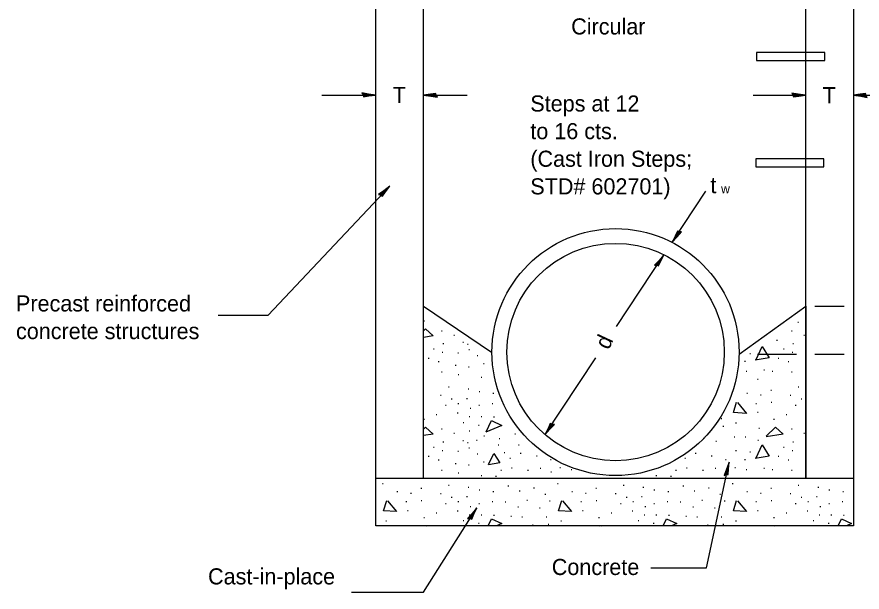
# Model space of a CAD drawing. Extents: x 0 to 2.83, y -0.12 to 1.83.
# Drawn here: x 1.802 to 2.413, y 0.878 to 1.295 of the extents above; entities that cross this region are included whole.
import ezdxf

# ---------------------------------------------------------------- set-up
doc = ezdxf.new("R2010")
doc.units = 0
for name, color, linetype in [('RD_Pr_Roadway_Dimensions', 7, 'Continuous'), ('RD_Pr_Roadway_Notes', 7, 'Continuous'), ('SH_General_Details', 7, 'Continuous')]:
    doc.layers.add(name, color=color, linetype=linetype)

msp = doc.modelspace()

# ---------------------------------------------------------------- linework, layer by layer
at = {"layer": 'RD_Pr_Roadway_Dimensions'}
for p, q in [((2.02239, 1.23789), (2.06131, 1.23789)), ((2.09587, 1.23789), (2.12751, 1.23789)), ((2.33426, 1.2378), (2.37231, 1.2378)), ((2.40687, 1.2378), (2.44276, 1.2378)), ((2.27577, 1.13128), (2.30021, 1.16826)), ((2.23558, 1.07046), (2.26981, 1.12225)), ((2.37898, 1.08497), (2.4002, 1.08497)), ((2.18373, 0.99201), (2.22049, 1.04762)), ((2.3375, 1.05037), (2.36568, 1.05037)), ((2.37902, 1.05037), (2.4002, 1.05037))]:
    msp.add_line(p, q, dxfattribs=at)
for points in [[(2.05213, 1.23802), (2.05243, 1.23665), (2.05632, 1.23724), (2.06131, 1.23789), (2.05598, 1.23862), (2.05131, 1.23944), (2.05213, 1.23802), (2.05254, 1.23712), (2.05795, 1.2379), (2.05203, 1.23894), (2.05291, 1.23777), (2.05539, 1.23793), (2.053, 1.23829)], [(2.10505, 1.23776), (2.10474, 1.23913), (2.10086, 1.23854), (2.09587, 1.23789), (2.1012, 1.23716), (2.10587, 1.23634), (2.10505, 1.23776), (2.10464, 1.23866), (2.09922, 1.23788), (2.10514, 1.23684), (2.10427, 1.23801), (2.10178, 1.23785), (2.10418, 1.23749)], [(2.36313, 1.23793), (2.36344, 1.23656), (2.36732, 1.23715), (2.37231, 1.2378), (2.36698, 1.23853), (2.36231, 1.23935), (2.36313, 1.23793), (2.36354, 1.23703), (2.36896, 1.23781), (2.36303, 1.23885), (2.36391, 1.23768), (2.3664, 1.23784), (2.364, 1.2382)], [(2.41605, 1.23766), (2.41574, 1.23903), (2.41186, 1.23844), (2.40687, 1.2378), (2.4122, 1.23707), (2.41687, 1.23625), (2.41605, 1.23766), (2.41564, 1.23857), (2.41022, 1.23779), (2.41615, 1.23675), (2.41527, 1.23792), (2.41278, 1.23776), (2.41518, 1.2374)], [(2.28095, 1.13887), (2.27963, 1.13936), (2.27799, 1.1358), (2.27577, 1.13128), (2.27932, 1.13532), (2.28258, 1.13877), (2.28095, 1.13887), (2.27996, 1.13902), (2.27763, 1.13407), (2.28176, 1.13844), (2.28031, 1.13835), (2.27907, 1.13619), (2.28069, 1.13799)], [(2.26463, 1.11467), (2.26594, 1.11417), (2.26759, 1.11773), (2.26981, 1.12225), (2.26626, 1.11821), (2.263, 1.11477), (2.26463, 1.11467), (2.26561, 1.11451), (2.26795, 1.11946), (2.26382, 1.11509), (2.26527, 1.11518), (2.26651, 1.11734), (2.26489, 1.11554)], [(2.18891, 0.9996), (2.1876, 1.0001), (2.18595, 0.99653), (2.18373, 0.99201), (2.18728, 0.99606), (2.19054, 0.9995), (2.18891, 0.9996), (2.18793, 0.99976), (2.18559, 0.99481), (2.18972, 0.99917), (2.18827, 0.99909), (2.18703, 0.99692), (2.18865, 0.99872)]]:
    msp.add_lwpolyline(points, dxfattribs=at)
at = {"layer": 'RD_Pr_Roadway_Notes'}
for p, q in [((1.98356, 1.07847), (2.07138, 1.17203)), ((1.94721, 1.07847), (1.98356, 1.07847)), ((2.30071, 0.89572), (2.3169, 0.97204)), ((2.09574, 0.87804), (2.13447, 0.93895)), ((2.2603, 0.89572), (2.30071, 0.89572)), ((2.04388, 0.87804), (2.09574, 0.87804))]:
    msp.add_line(p, q, dxfattribs=at)
for points in [[(2.06499, 1.16543), (2.0662, 1.16472), (2.06843, 1.16795), (2.07138, 1.17203), (2.06719, 1.16865), (2.0634, 1.1658), (2.06499, 1.16543), (2.06594, 1.16511), (2.06907, 1.16959), (2.06426, 1.16599), (2.06571, 1.16583), (2.0673, 1.16775), (2.0654, 1.16625)], [(2.31486, 0.96309), (2.31627, 0.96311), (2.31649, 0.96703), (2.3169, 0.97204), (2.31508, 0.96698), (2.3133, 0.96258), (2.31486, 0.96309), (2.31583, 0.9633), (2.31619, 0.96876), (2.31395, 0.96319), (2.31527, 0.9638), (2.31563, 0.96627), (2.31478, 0.964)], [(2.12943, 0.93127), (2.13075, 0.93079), (2.13234, 0.93439), (2.13447, 0.93895), (2.13099, 0.93484), (2.12779, 0.93134), (2.12943, 0.93127), (2.13041, 0.93113), (2.13266, 0.93612), (2.12861, 0.93168), (2.13006, 0.93179), (2.13126, 0.93398), (2.12967, 0.93215)]]:
    msp.add_lwpolyline(points, dxfattribs=at)
at = {"layer": 'SH_General_Details'}
for p, q in [((2.40687, 1.40984), (2.40687, 0.96056)), ((2.06131, 0.96056), (2.06131, 1.37528)), ((2.09587, 0.96056), (2.09587, 1.37528)), ((2.37231, 1.37528), (2.37231, 0.96056)), ((2.09587, 0.96056), (2.09587, 1.08497)), ((2.09587, 1.08497), (2.14509, 1.05184)), ((2.32417, 1.05037), (2.37235, 1.08497)), ((2.37235, 1.08497), (2.37235, 0.96056)), ((2.096, 1.0744), (2.09656, 1.0744)), ((2.36665, 1.07337), (2.3672, 1.07337)), ((2.10886, 1.06728), (2.10941, 1.06728)), ((2.11778, 1.06417), (2.11833, 1.06417)), ((2.36198, 1.06728), (2.36253, 1.06728)), ((2.3709, 1.06417), (2.37145, 1.06417)), ((2.1099, 1.05802), (2.11045, 1.05802)), ((2.12421, 1.05898), (2.12476, 1.05898)), ((2.35132, 1.06042), (2.35188, 1.06042)), ((2.36302, 1.05802), (2.36357, 1.05802)), ((2.10313, 1.05408), (2.10368, 1.05408)), ((2.10935, 1.0518), (2.1099, 1.0518)), ((2.12759, 1.05753), (2.12815, 1.05753)), ((2.12856, 1.05359), (2.12911, 1.05359)), ((2.35624, 1.05408), (2.3568, 1.05408)), ((2.36246, 1.0518), (2.36302, 1.0518)), ((2.09932, 1.04751), (2.09988, 1.04751)), ((2.12061, 1.05117), (2.12116, 1.05117)), ((2.13464, 1.04938), (2.1352, 1.04938)), ((2.33198, 1.05083), (2.33254, 1.05083)), ((2.35244, 1.04751), (2.353, 1.04751)), ((2.10658, 1.04488), (2.10713, 1.04488)), ((2.11881, 1.04226), (2.11937, 1.04226)), ((2.12842, 1.04122), (2.12898, 1.04122)), ((2.13914, 1.04357), (2.13969, 1.04357)), ((2.32818, 1.04516), (2.32874, 1.04516)), ((2.3597, 1.04488), (2.36025, 1.04488)), ((2.10886, 1.03756), (2.10941, 1.03756)), ((2.12096, 1.03548), (2.12151, 1.03548)), ((2.13748, 1.03369), (2.13803, 1.03369)), ((2.32929, 1.0379), (2.32984, 1.0379)), ((2.34201, 1.03894), (2.34256, 1.03894)), ((2.34809, 1.03797), (2.34864, 1.03797)), ((2.36198, 1.03756), (2.36253, 1.03756)), ((2.33744, 1.03214), (2.33799, 1.03214)), ((2.11384, 1.02657), (2.11439, 1.02657)), ((2.12808, 1.02518), (2.12863, 1.02518)), ((2.13602, 1.02325), (2.13658, 1.02325)), ((2.14612, 1.02207), (2.14667, 1.02207)), ((2.32977, 1.02207), (2.33032, 1.02207)), ((2.34712, 1.02436), (2.34767, 1.02436)), ((2.36696, 1.02657), (2.36751, 1.02657)), ((2.10803, 1.02062), (2.10859, 1.02062)), ((2.11598, 1.018), (2.11653, 1.018)), ((2.12704, 1.01827), (2.12759, 1.01827)), ((2.33966, 1.0209), (2.34021, 1.0209)), ((2.34733, 1.01544), (2.34788, 1.01544)), ((2.36115, 1.02062), (2.36171, 1.02062)), ((2.3691, 1.018), (2.36966, 1.018)), ((2.1117, 1.0133), (2.11225, 1.0133)), ((2.12075, 1.01468), (2.1213, 1.01468)), ((2.12953, 1.01115), (2.13008, 1.01115)), ((2.13589, 1.01336), (2.13644, 1.01336)), ((2.14556, 1.01468), (2.14612, 1.01468)), ((2.33627, 1.01468), (2.33682, 1.01468)), ((2.36482, 1.0133), (2.36537, 1.0133)), ((2.096, 1.00327), (2.09656, 1.00327)), ((2.10506, 1.00659), (2.10561, 1.00659)), ((2.12027, 1.0079), (2.12082, 1.0079)), ((2.12891, 1.00521), (2.12946, 1.00521)), ((2.13748, 1.00521), (2.13803, 1.00521)), ((2.1466, 1.00493), (2.14715, 1.00493)), ((2.15897, 1.00403), (2.15953, 1.00403)), ((2.31111, 1.00376), (2.31166, 1.00376)), ((2.33738, 1.00825), (2.33793, 1.00825)), ((2.34913, 1.00327), (2.34968, 1.00327)), ((2.35818, 1.00659), (2.35873, 1.00659)), ((2.12455, 1.00092), (2.1251, 1.00092)), ((2.13554, 0.99899), (2.13609, 0.99899)), ((2.31249, 0.9983), (2.31304, 0.9983)), ((2.32168, 1.00065), (2.32224, 1.00065)), ((2.33834, 0.99684), (2.3389, 0.99684)), ((2.10886, 0.99615), (2.10941, 0.99615)), ((2.11778, 0.99304), (2.11833, 0.99304)), ((2.12891, 0.99484), (2.12946, 0.99484)), ((2.13948, 0.99118), (2.14004, 0.99118)), ((2.16194, 0.99256), (2.1625, 0.99256)), ((2.36198, 0.99615), (2.36253, 0.99615)), ((2.3709, 0.99304), (2.37145, 0.99304)), ((2.1099, 0.98689), (2.11045, 0.98689)), ((2.12421, 0.98786), (2.12476, 0.98786)), ((2.12759, 0.98641), (2.12815, 0.98641)), ((2.13416, 0.98807), (2.13471, 0.98807)), ((2.14992, 0.98461), (2.15047, 0.98461)), ((2.15054, 0.98917), (2.15109, 0.98917)), ((2.16457, 0.98475), (2.16512, 0.98475)), ((2.29825, 0.98952), (2.29881, 0.98952)), ((2.30738, 0.98724), (2.30793, 0.98724)), ((2.32058, 0.99049), (2.32113, 0.99049)), ((2.32846, 0.99049), (2.32901, 0.99049)), ((2.33772, 0.98807), (2.33827, 0.98807)), ((2.36302, 0.98689), (2.36357, 0.98689)), ((2.10313, 0.98295), (2.10368, 0.98295)), ((2.10935, 0.98067), (2.1099, 0.98067)), ((2.12061, 0.98005), (2.12116, 0.98005)), ((2.12856, 0.98247), (2.12911, 0.98247)), ((2.15414, 0.97922), (2.15469, 0.97922)), ((2.16589, 0.97867), (2.16644, 0.97867)), ((2.29245, 0.97867), (2.293, 0.97867)), ((2.32168, 0.98067), (2.32224, 0.98067)), ((2.33198, 0.9797), (2.33254, 0.9797)), ((2.35624, 0.98295), (2.3568, 0.98295)), ((2.36246, 0.98067), (2.36302, 0.98067)), ((2.09932, 0.97638), (2.09988, 0.97638)), ((2.10658, 0.97376), (2.10713, 0.97376)), ((2.13464, 0.97825), (2.1352, 0.97825)), ((2.13914, 0.97245), (2.13969, 0.97245)), ((2.15835, 0.97494), (2.1589, 0.97494)), ((2.1775, 0.97659), (2.17805, 0.97659)), ((2.18766, 0.97404), (2.18821, 0.97404)), ((2.28491, 0.97494), (2.28547, 0.97494)), ((2.30406, 0.97659), (2.30461, 0.97659)), ((2.31422, 0.97404), (2.31477, 0.97404)), ((2.32818, 0.97404), (2.32874, 0.97404)), ((2.35244, 0.97638), (2.353, 0.97638)), ((2.3597, 0.97376), (2.36025, 0.97376)), ((2.10886, 0.96643), (2.10941, 0.96643)), ((2.11881, 0.97113), (2.11937, 0.97113)), ((2.12842, 0.9701), (2.12898, 0.9701)), ((2.15172, 0.96643), (2.15227, 0.96643)), ((2.15946, 0.96809), (2.16001, 0.96809)), ((2.17121, 0.96643), (2.17176, 0.96643)), ((2.18026, 0.96781), (2.18082, 0.96781)), ((2.1945, 0.9683), (2.19506, 0.9683)), ((2.20273, 0.96678), (2.20328, 0.96678)), ((2.27828, 0.96643), (2.27883, 0.96643)), ((2.28602, 0.96809), (2.28657, 0.96809)), ((2.29777, 0.96643), (2.29832, 0.96643)), ((2.30682, 0.96781), (2.30738, 0.96781)), ((2.32106, 0.9683), (2.32162, 0.9683)), ((2.32929, 0.96678), (2.32984, 0.96678)), ((2.34201, 0.96781), (2.34256, 0.96781)), ((2.34809, 0.96685), (2.34864, 0.96685)), ((2.36198, 0.96643), (2.36253, 0.96643)), ((2.06131, 0.926), (2.06131, 0.96056)), ((2.06131, 0.96056), (2.09587, 0.96056)), ((2.09587, 0.96056), (2.37235, 0.96056)), ((2.12096, 0.96436), (2.12151, 0.96436)), ((2.13748, 0.96256), (2.13803, 0.96256)), ((2.14805, 0.96187), (2.14861, 0.96187)), ((2.188, 0.96519), (2.18856, 0.96519)), ((2.26404, 0.96256), (2.26459, 0.96256)), ((2.27462, 0.96187), (2.27517, 0.96187)), ((2.31457, 0.96519), (2.31512, 0.96519)), ((2.37235, 0.96056), (2.40691, 0.96056)), ((2.40691, 0.96056), (2.40691, 0.926)), ((2.06615, 0.95655), (2.0667, 0.95655)), ((2.11384, 0.95544), (2.11439, 0.95544)), ((2.12808, 0.95406), (2.12863, 0.95406)), ((2.15697, 0.95496), (2.15752, 0.95496)), ((2.1927, 0.95655), (2.19326, 0.95655)), ((2.2404, 0.95544), (2.24095, 0.95544)), ((2.25464, 0.95406), (2.25519, 0.95406)), ((2.28353, 0.95496), (2.28408, 0.95496)), ((2.31926, 0.95655), (2.31982, 0.95655)), ((2.36696, 0.95544), (2.36751, 0.95544)), ((2.3812, 0.95406), (2.38175, 0.95406)), ((2.07665, 0.95095), (2.07721, 0.95095)), ((2.08654, 0.94977), (2.08709, 0.94977)), ((2.094, 0.95323), (2.09455, 0.95323)), ((2.10803, 0.9495), (2.10859, 0.9495)), ((2.13602, 0.95213), (2.13658, 0.95213)), ((2.14612, 0.95095), (2.14667, 0.95095)), ((2.16512, 0.95143), (2.16568, 0.95143)), ((2.17549, 0.95358), (2.17605, 0.95358)), ((2.18372, 0.94902), (2.18427, 0.94902)), ((2.20321, 0.95095), (2.20376, 0.95095)), ((2.21309, 0.94977), (2.21365, 0.94977)), ((2.22056, 0.95323), (2.22111, 0.95323)), ((2.23459, 0.9495), (2.23514, 0.9495)), ((2.26258, 0.95213), (2.26314, 0.95213)), ((2.27268, 0.95095), (2.27323, 0.95095)), ((2.29169, 0.95143), (2.29224, 0.95143)), ((2.30205, 0.95358), (2.30261, 0.95358)), ((2.31028, 0.94902), (2.31083, 0.94902)), ((2.32977, 0.95095), (2.33032, 0.95095)), ((2.33966, 0.94977), (2.34021, 0.94977)), ((2.34712, 0.95323), (2.34767, 0.95323)), ((2.36115, 0.9495), (2.36171, 0.9495)), ((2.38915, 0.95213), (2.3897, 0.95213)), ((2.39924, 0.95095), (2.39979, 0.95095)), ((2.08315, 0.94355), (2.0837, 0.94355)), ((2.09421, 0.94431), (2.09476, 0.94431)), ((2.1117, 0.94217), (2.11225, 0.94217)), ((2.11598, 0.94687), (2.11653, 0.94687)), ((2.12075, 0.94355), (2.1213, 0.94355)), ((2.12704, 0.94715), (2.12759, 0.94715)), ((2.13589, 0.94224), (2.13644, 0.94224)), ((2.14556, 0.94355), (2.14612, 0.94355)), ((2.15497, 0.94335), (2.15552, 0.94335)), ((2.17065, 0.94466), (2.17121, 0.94466)), ((2.1869, 0.94404), (2.18745, 0.94404)), ((2.20971, 0.94355), (2.21026, 0.94355)), ((2.22077, 0.94431), (2.22132, 0.94431)), ((2.23826, 0.94217), (2.23881, 0.94217)), ((2.24254, 0.94687), (2.24309, 0.94687)), ((2.24731, 0.94355), (2.24786, 0.94355)), ((2.2536, 0.94715), (2.25415, 0.94715)), ((2.26245, 0.94224), (2.263, 0.94224)), ((2.27213, 0.94355), (2.27268, 0.94355)), ((2.28153, 0.94335), (2.28208, 0.94335)), ((2.29722, 0.94466), (2.29777, 0.94466)), ((2.31346, 0.94404), (2.31401, 0.94404)), ((2.33627, 0.94355), (2.33682, 0.94355)), ((2.34733, 0.94431), (2.34788, 0.94431)), ((2.36482, 0.94217), (2.36537, 0.94217)), ((2.3691, 0.94687), (2.36966, 0.94687)), ((2.37387, 0.94355), (2.37442, 0.94355)), ((2.38016, 0.94715), (2.38071, 0.94715)), ((2.38901, 0.94224), (2.38956, 0.94224)), ((2.39869, 0.94355), (2.39924, 0.94355)), ((2.08425, 0.93713), (2.08481, 0.93713)), ((2.12027, 0.93678), (2.12082, 0.93678)), ((2.12953, 0.94003), (2.13008, 0.94003)), ((2.16409, 0.93975), (2.16464, 0.93975)), ((2.17978, 0.93906), (2.18033, 0.93906)), ((2.21081, 0.93713), (2.21137, 0.93713)), ((2.24683, 0.93678), (2.24738, 0.93678)), ((2.25609, 0.94003), (2.25664, 0.94003)), ((2.29065, 0.93975), (2.2912, 0.93975)), ((2.30634, 0.93906), (2.30689, 0.93906)), ((2.33738, 0.93713), (2.33793, 0.93713)), ((2.37339, 0.93678), (2.37394, 0.93678)), ((2.38265, 0.94003), (2.3832, 0.94003)), ((2.06857, 0.92952), (2.06912, 0.92952)), ((2.096, 0.93215), (2.09656, 0.93215)), ((2.10506, 0.93547), (2.10561, 0.93547)), ((2.12455, 0.9298), (2.1251, 0.9298)), ((2.12891, 0.93408), (2.12946, 0.93408)), ((2.13748, 0.93408), (2.13803, 0.93408)), ((2.1466, 0.93381), (2.14715, 0.93381)), ((2.15897, 0.93291), (2.15953, 0.93291)), ((2.16692, 0.93249), (2.16747, 0.93249)), ((2.18455, 0.93263), (2.1851, 0.93263)), ((2.19512, 0.92952), (2.19568, 0.92952)), ((2.22256, 0.93215), (2.22312, 0.93215)), ((2.23162, 0.93547), (2.23217, 0.93547)), ((2.25111, 0.9298), (2.25166, 0.9298)), ((2.25547, 0.93408), (2.25602, 0.93408)), ((2.26404, 0.93408), (2.26459, 0.93408)), ((2.27316, 0.93381), (2.27372, 0.93381)), ((2.28554, 0.93291), (2.28609, 0.93291)), ((2.29348, 0.93249), (2.29404, 0.93249)), ((2.31111, 0.93263), (2.31166, 0.93263)), ((2.32168, 0.92952), (2.32224, 0.92952)), ((2.34913, 0.93215), (2.34968, 0.93215)), ((2.35818, 0.93547), (2.35873, 0.93547)), ((2.37767, 0.9298), (2.37823, 0.9298)), ((2.38203, 0.93408), (2.38258, 0.93408)), ((2.3906, 0.93408), (2.39115, 0.93408)), ((2.39972, 0.93381), (2.40027, 0.93381)), ((2.40691, 0.926), (2.06131, 0.926)), ((2.13554, 0.92786), (2.13609, 0.92786)), ((2.17466, 0.92669), (2.17522, 0.92669)), ((2.18593, 0.92717), (2.18648, 0.92717)), ((2.2621, 0.92786), (2.26265, 0.92786)), ((2.30123, 0.92669), (2.30178, 0.92669)), ((2.31249, 0.92717), (2.31304, 0.92717)), ((2.38866, 0.92786), (2.38922, 0.92786))]:
    msp.add_line(p, q, dxfattribs=at)
for points in [[(2.38616, 1.26881), (2.33682, 1.26881), (2.33682, 1.26293), (2.38616, 1.26293)], [(2.38557, 1.19178), (2.33623, 1.19178), (2.33623, 1.1859), (2.38557, 1.1859)]]:
    msp.add_lwpolyline(points, close=True, dxfattribs=at)
for points in [[(2.09587, 1.06714), (2.09732, 1.06859)], [(2.09732, 1.06859), (2.10292, 1.06348)], [(2.10292, 1.06348), (2.09587, 1.06244)], [(2.33648, 1.04634), (2.3409, 1.05587), (2.34588, 1.04758), (2.33592, 1.04592)], [(2.37194, 1.04226), (2.37235, 1.04226)], [(2.32293, 1.01537), (2.32943, 1.00742), (2.32003, 1.00811), (2.32238, 1.01551)], [(2.09587, 0.99602), (2.09732, 0.99747)], [(2.09732, 0.99747), (2.10292, 0.99235)], [(2.14114, 0.99401), (2.14515, 1.00217), (2.15248, 0.99871), (2.141, 0.99387)], [(2.3438, 0.99083), (2.35044, 0.99747), (2.35604, 0.99235), (2.34374, 0.99055)], [(2.10292, 0.99235), (2.09587, 0.99138)], [(2.33648, 0.97521), (2.3409, 0.98475), (2.34588, 0.97645), (2.33592, 0.9748)], [(2.14294, 0.97037), (2.14681, 0.97839), (2.15096, 0.97162), (2.14287, 0.9701)], [(2.37194, 0.97113), (2.37235, 0.97113)], [(2.06981, 0.94424), (2.07631, 0.9363), (2.0669, 0.93699), (2.06926, 0.94438)], [(2.19637, 0.94424), (2.20286, 0.9363), (2.19346, 0.93699), (2.19581, 0.94438)], [(2.32293, 0.94424), (2.32943, 0.9363), (2.32003, 0.93699), (2.32238, 0.94438)], [(2.14273, 0.926), (2.14515, 0.93104)], [(2.14515, 0.93104), (2.15248, 0.92759)], [(2.26922, 0.926), (2.27171, 0.93104)], [(2.27171, 0.93104), (2.27904, 0.92759)], [(2.39578, 0.926), (2.39827, 0.93104)], [(2.39827, 0.93104), (2.4056, 0.92759)], [(2.09697, 0.926), (2.09732, 0.92634)], [(2.09732, 0.92634), (2.09773, 0.926)], [(2.15248, 0.92759), (2.14874, 0.926)], [(2.22353, 0.926), (2.22388, 0.92634)], [(2.22388, 0.92634), (2.22429, 0.926)], [(2.27904, 0.92759), (2.27524, 0.926)], [(2.35009, 0.926), (2.35044, 0.92634)], [(2.35044, 0.92634), (2.35078, 0.926)], [(2.4056, 0.92759), (2.4018, 0.926)]]:
    msp.add_lwpolyline(points, dxfattribs=at)
for radius in [0.08939, 0.07864]:
    msp.add_circle((2.23478, 1.05184), radius, dxfattribs=at)

# ---------------------------------------------------------------- texts
at = {"layer": 'RD_Pr_Roadway_Dimensions'}
for s, height, p in [('Circular', 0.011667, (2.2027, 1.28177)), ('T', 0.01167, (2.07364, 1.23206)), ('T', 0.01167, (2.38463, 1.23197)), ('w', 0.00667, (2.3111, 1.16682))]:
    msp.add_text(s, height=height, dxfattribs=at).set_placement(p)
msp.add_text('d', height=0.01167, rotation=64.88871, dxfattribs=at).set_placement((2.22981, 1.05292))
at = {"layer": 'RD_Pr_Roadway_Notes'}
for s, height, p in [('Steps at 12', 0.0116667, (2.17313, 1.22597)), ('to 16 cts.', 0.011667, (2.17313, 1.20597)), ('(Cast Iron Steps;', 0.0116667, (2.17313, 1.18597)), ('STD# 602701)', 0.0116667, (2.17313, 1.16597)), ('Precast reinforced', 0.0116667, (1.80103, 1.08122)), ('concrete structures', 0.0116667, (1.80103, 1.06122)), ('Concrete', 0.011667, (2.18865, 0.89041)), ('Cast-in-place', 0.0116667, (1.93998, 0.88359))]:
    msp.add_text(s, height=height, dxfattribs=at).set_placement(p)
at = {"layer": 'SH_General_Details'}
msp.add_text('t', height=0.01167, dxfattribs=at).set_placement((2.30338, 1.16684))

doc.saveas('drawing.dxf')
